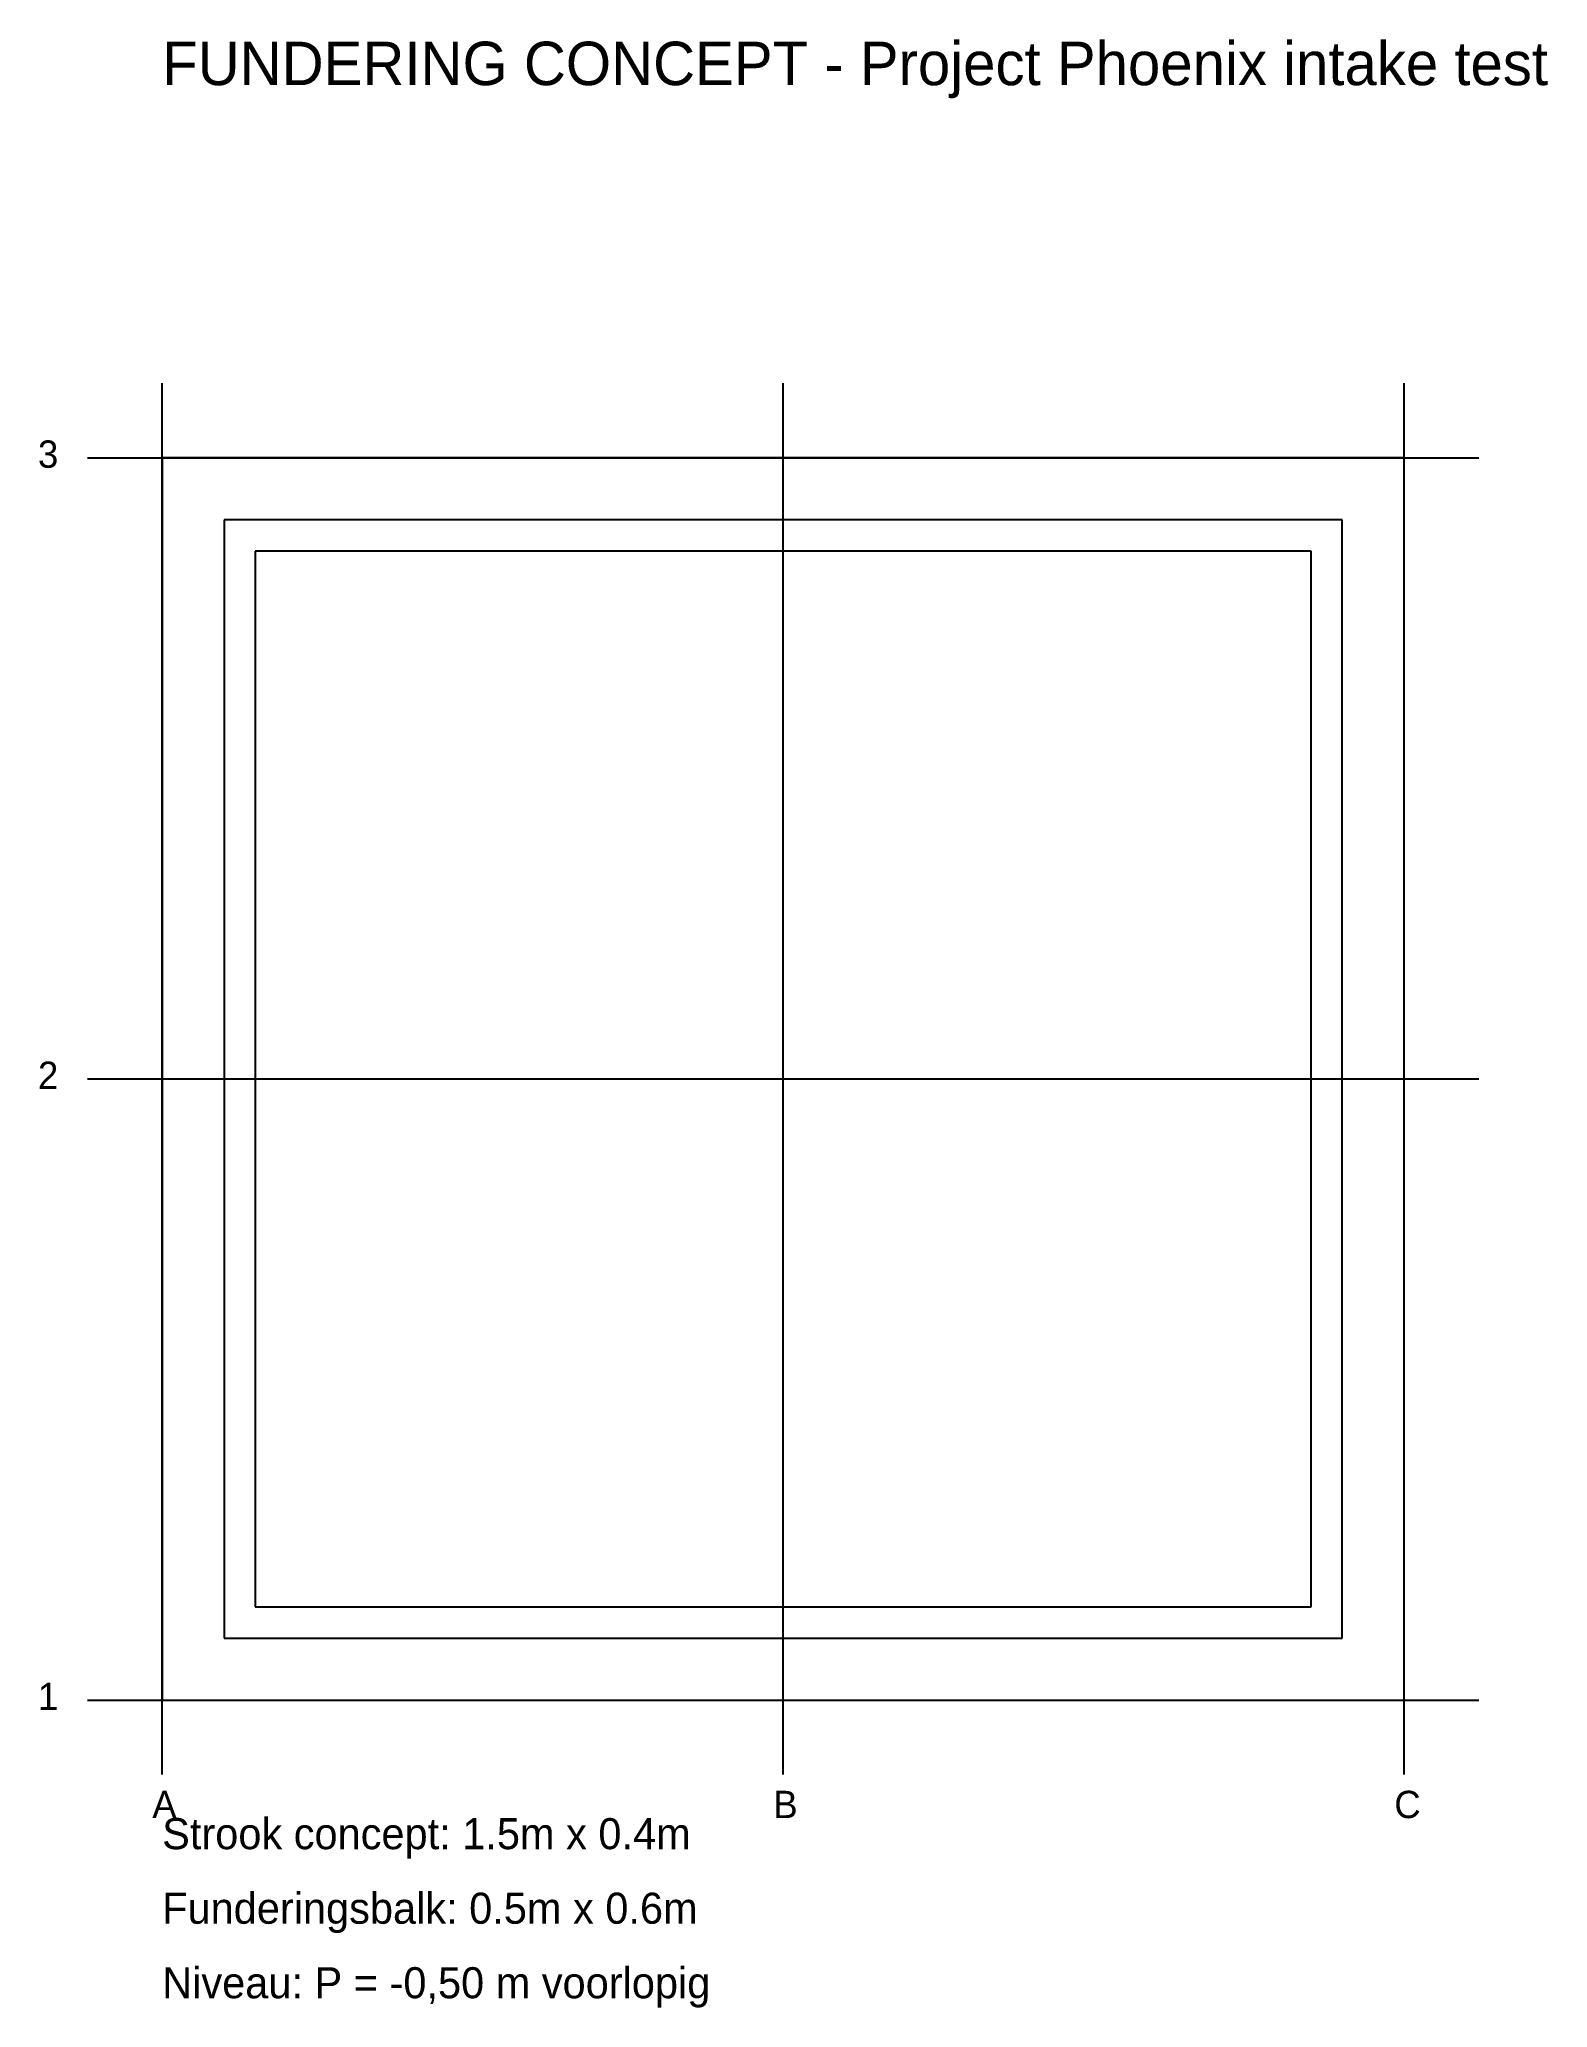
# Model space of a CAD drawing. Extents: x -1 to 11.2, y -2.5 to 13.4.
import ezdxf

# ---------------------------------------------------------------- set-up
doc = ezdxf.new("R2010")
doc.units = 0
for name, color, linetype in [('A-ASSEN', 7, 'CONTINUOUS'), ('S-FUNDERING-BALK', 7, 'CONTINUOUS'), ('S-FUNDERING-STROOK', 7, 'CONTINUOUS'), ('T-TEKST', 7, 'CONTINUOUS')]:
    doc.layers.add(name, color=color, linetype=linetype)

msp = doc.modelspace()

# ---------------------------------------------------------------- linework, layer by layer
at = {"layer": 'A-ASSEN'}
for p, q in [((0, -0.6), (0, 10.6)), ((5, -0.6), (5, 10.6)), ((10, -0.6), (10, 10.6)), ((-0.6, 10), (10.6, 10)), ((-0.6, 5), (10.6, 5)), ((-0.6, 0), (10.6, 0))]:
    msp.add_line(p, q, dxfattribs=at)
at = {"layer": 'S-FUNDERING-BALK'}
for p, q in [((9.5, 9.5), (0.5, 9.5)), ((0.5, 9.5), (0.5, 0.5)), ((9.5, 0.5), (9.5, 9.5)), ((0.5, 0.5), (9.5, 0.5))]:
    msp.add_line(p, q, dxfattribs=at)
at = {"layer": 'S-FUNDERING-STROOK'}
for p, q in [((10, 10), (0, 10)), ((0, 10), (0, 0)), ((10, 0), (10, 10)), ((9.25, 9.25), (0.75, 9.25)), ((0.75, 9.25), (0.75, 0.75)), ((9.25, 0.75), (9.25, 9.25)), ((0.75, 0.75), (9.25, 0.75)), ((0, 0), (10, 0))]:
    msp.add_line(p, q, dxfattribs=at)

# ---------------------------------------------------------------- texts
at = {"layer": 'T-TEKST'}
for s, height, p in [('FUNDERING CONCEPT - Project Phoenix intake test', 0.35, (0, 13)), ('3', 0.22, (-1, 9.92)), ('2', 0.22, (-1, 4.92)), ('1', 0.22, (-1, -0.08)), ('A', 0.22, (-0.08, -0.95)), ('B', 0.22, (4.92, -0.95)), ('C', 0.22, (9.92, -0.95)), ('Strook concept: 1.5m x 0.4m', 0.25, (0, -1.2)), ('Funderingsbalk: 0.5m x 0.6m', 0.25, (0, -1.8)), ('Niveau: P = -0,50 m voorlopig', 0.25, (0, -2.4))]:
    msp.add_text(s, height=height, dxfattribs=at).set_placement(p)

doc.saveas('drawing.dxf')
